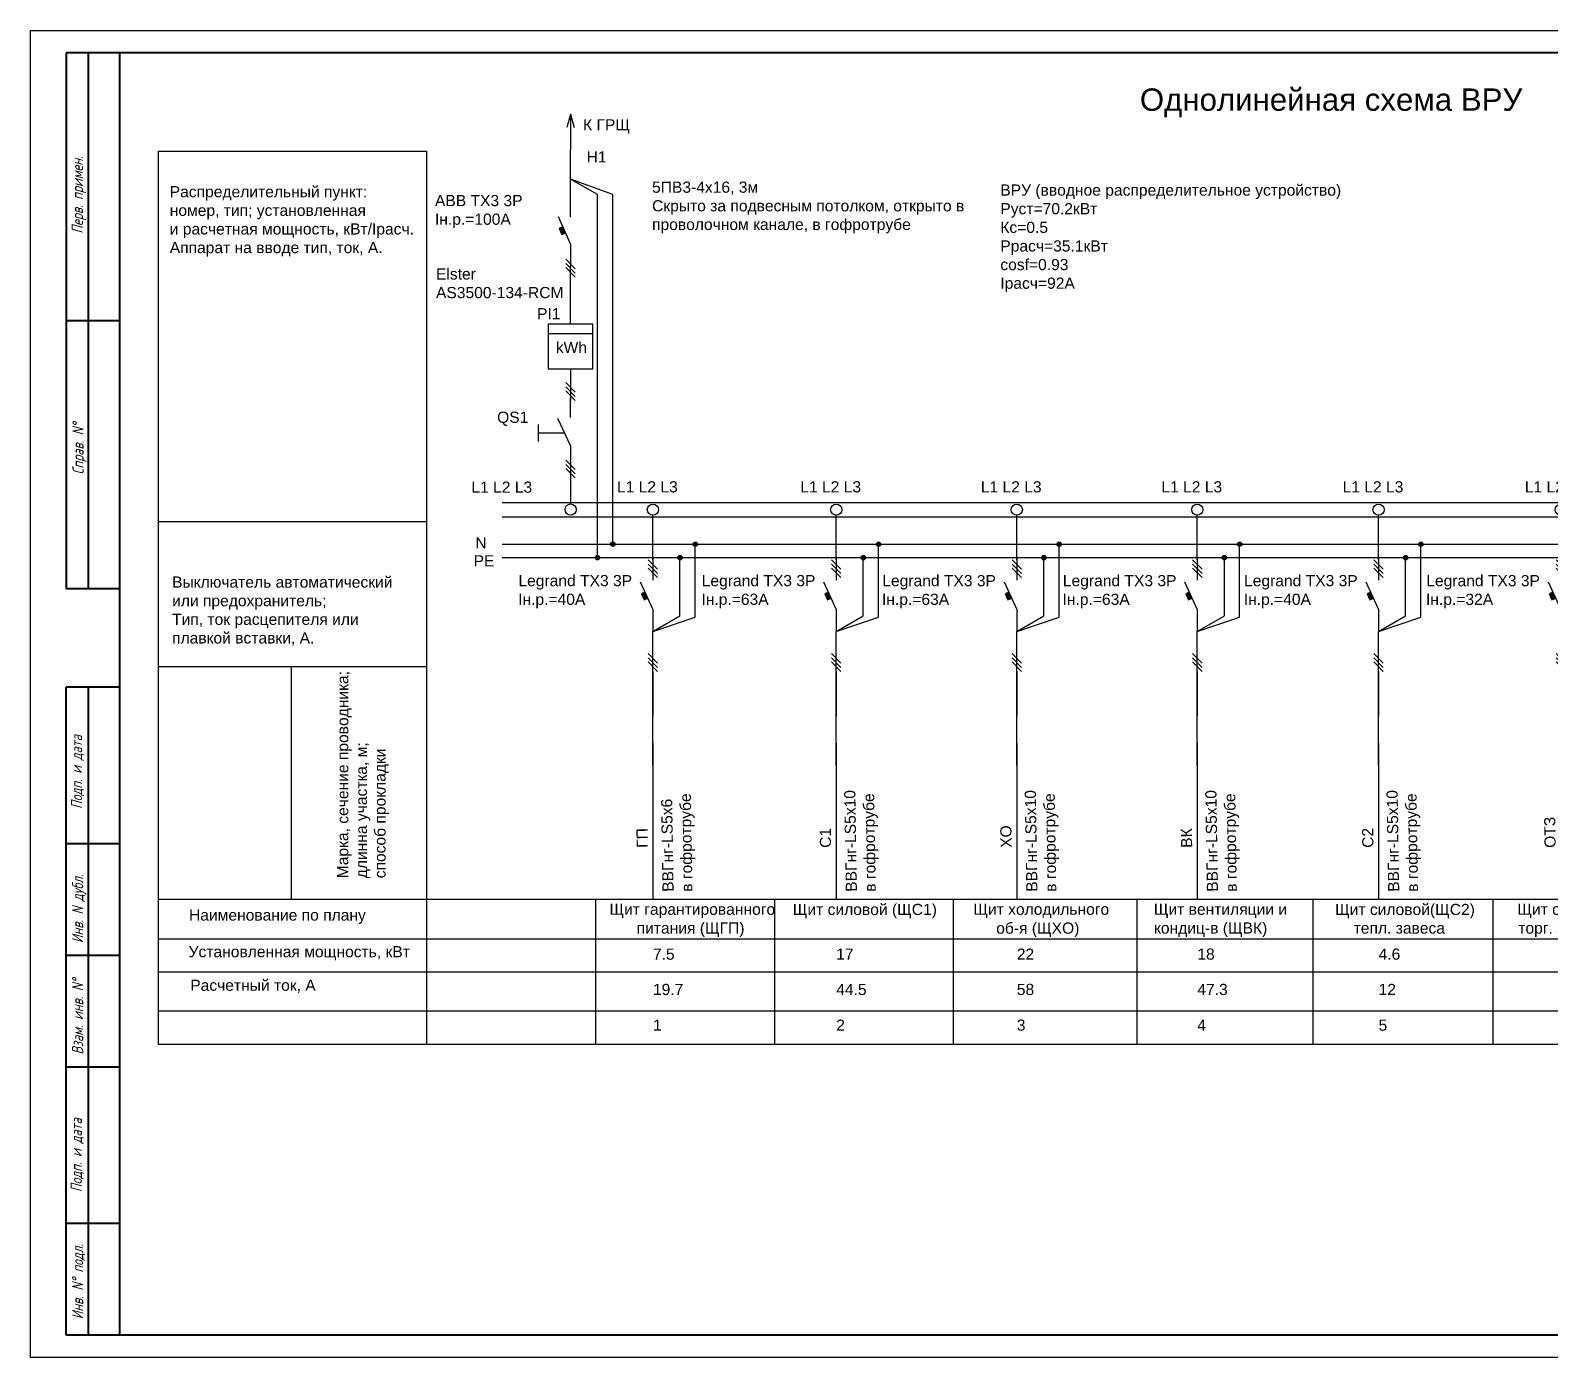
# Model space of a CAD drawing. Header units: millimetres. Extents: x 563 to 1193, y 352 to 649.
# Drawn here: x 562.9 to 903.1, y 351.7 to 648.7 of the extents above; entities that cross this region are included whole.
import ezdxf
from ezdxf.enums import TextEntityAlignment as Align

# ---------------------------------------------------------------- set-up
doc = ezdxf.new("R2010")
doc.units = ezdxf.units.MM
doc.layers.add('KONTUR', color=7, linetype='Continuous')
doc.layers.add('Основная', color=7, linetype='Continuous', lineweight=40)
doc.layers.add('текст', color=7, linetype='Continuous', lineweight=30)
doc.styles.get("Standard").update_dxf_attribs({"font": 'arial.ttf'})
doc.styles.add('стиль1', font='romans.shx', dxfattribs={"width": 0.75, "oblique": 15, "height": 3.5})

# ---------------------------------------------------------------- blocks, each defined once
blk = doc.blocks.new('*U2')
for p, q in [((-11.38, 1.63), (482.43, 1.63)), ((-11.38, -1.63), (482.43, -1.63)), ((-11.38, -7.75), (482.43, -7.73)), ((-11.38, -10.75), (482.43, -10.73))]:
    blk.add_line(p, q)
at = {"char_height": 2.5, "attachment_point": 1}
for s, insert in [('N', (-17.4, -6.18)), ('PE', (-17.78, -10.21))]:
    blk.add_mtext_dynamic_manual_height_columns(s, width=0.9388, gutter_width=12.5, heights=[0], dxfattribs=dict(at, insert=insert))
blk = doc.blocks.new('Стрелка')
for q in [(-0.83, 4.98), (0, 0), (0.83, 4.98), (0, 8)]:
    blk.add_line((0, 8), q)
blk = doc.blocks.new('счетчик')
for p, q in [((0, -7), (0, 0)), ((-5, -9.06), (5, -9.06)), ((0, -17), (0, -24))]:
    blk.add_line(p, q)
blk.add_lwpolyline([(-5, -17), (5, -17), (5, -7), (-5, -7)], close=True)
at = {"insert": (-3.31, -10.95), "char_height": 2.5, "attachment_point": 1}
blk.add_mtext_dynamic_manual_height_columns('kWh', width=3.7112, gutter_width=12.5, heights=[0], dxfattribs=at)
blk.add_attdef('PI', (-7.5, -5.9), '', height=2.5)
blk = doc.blocks.new('*U9')
h = blk.add_hatch(color=256)
h.dxf.hatch_style = 1
h.paths.add_polyline_path([(8.98, -7.75, 1), (9.98, -7.75, 1)])
h = blk.add_hatch(color=256)
h.dxf.hatch_style = 1
h.paths.add_polyline_path([(5.56, -10.75, 1), (6.56, -10.75, 1)])
h = blk.add_hatch(color=256)
h.dxf.hatch_style = 1
h.paths.add_polyline_path([(-1.74, -18.47), (-2.58, -18.86), (-1.97, -20.2), (-1.12, -19.81)])
for p, q in [((0, -11.25), (0, -1.25)), ((9.48, -24.08), (9.48, -8.25)), ((-1.06, -11.22), (1.06, -13.35)), ((-1.06, -12.2), (1.06, -14.32)), ((-1.06, -13.09), (1.06, -15.21)), ((0, -10.76), (0, -15.76)), ((6.06, -23.77), (6.06, -11.25)), ((0, -22.27), (-2.75, -16.27)), ((0, -22.27), (0, -27.27)), ((0, -27.27), (6.06, -23.77)), ((0, -27.27), (9.48, -24.08)), ((0.01, -41.25), (0, -27.27)), ((-1.06, -32.22), (1.06, -34.34)), ((-1.06, -33.2), (1.06, -35.32)), ((-1.06, -34.09), (1.06, -36.21)), ((0.01, -36.25), (0.01, -46.25)), ((0.01, -57.27), (0.01, -41.25)), ((0.01, -52.27), (0.01, -57.27)), ((0.01, -57.27), (0.01, -87.24))]:
    blk.add_line(p, q)
at = {"linetype": 'Continuous'}
for p, q in [((-1.72, -18.46), (-2.58, -18.86)), ((-2.58, -18.86), (-1.97, -20.2)), ((-1.97, -20.2), (-1.11, -19.81)), ((-1.97, -20.2), (-1.97, -20.2))]:
    blk.add_line(p, q, dxfattribs=at)
for centre, radius in [((0, 0), 1.25), ((9.48, -7.75), 0.5), ((6.06, -10.75), 0.5)]:
    blk.add_circle(centre, radius)
for tag, p in [('Подключение', (-8.04, 3.85)), ('Автомат_001', (-30.09, -17.14)), ('Автомат_002', (-30.16, -21.32)), ('Обозначение_001', (-9.72, -90.67)), ('Обозначение_002', (-9.45, -94.88)), ('ТокРасч', (0.01, -108.63)), ('Колонка', (0.01, -116.61))]:
    blk.add_attdef(tag, p, '', height=2.5)
for tag, p in [('Длина', (2.43, -53.61)), ('Маркер', (-3.63, -75.71)), ('Способ', (6.35, -85.54)), ('Марка', (2.14, -85.54))]:
    blk.add_attdef(tag, text='', height=2.5, rotation=90.9399).set_placement(p, align=Align.TOP_LEFT)
blk.add_attdef('Мощность', text='', height=2.5).set_placement((0.01, -98.22), align=Align.TOP_LEFT)
blk = doc.blocks.new('*U10')
h = blk.add_hatch(color=256)
h.dxf.hatch_style = 1
h.paths.add_polyline_path([(8.98, -7.75, 1), (9.98, -7.75, 1)])
h = blk.add_hatch(color=256)
h.dxf.hatch_style = 1
h.paths.add_polyline_path([(5.56, -10.75, 1), (6.56, -10.75, 1)])
h = blk.add_hatch(color=256)
h.dxf.hatch_style = 1
h.paths.add_polyline_path([(-1.74, -18.47), (-2.58, -18.86), (-1.97, -20.2), (-1.12, -19.81)])
for p, q in [((0, -11.25), (0, -1.25)), ((9.48, -24.08), (9.48, -8.25)), ((-1.06, -11.22), (1.06, -13.35)), ((-1.06, -12.2), (1.06, -14.32)), ((-1.06, -13.09), (1.06, -15.21)), ((0, -10.76), (0, -15.76)), ((6.06, -23.77), (6.06, -11.25)), ((0, -22.27), (-2.75, -16.27)), ((0, -22.27), (0, -27.27)), ((0, -27.27), (6.06, -23.77)), ((0, -27.27), (9.48, -24.08)), ((0.01, -41.25), (0, -27.27)), ((-1.06, -32.22), (1.06, -34.34)), ((-1.06, -33.2), (1.06, -35.32)), ((-1.06, -34.09), (1.06, -36.21)), ((0.01, -36.25), (0.01, -46.25)), ((0.01, -57.27), (0.01, -41.25)), ((0.01, -52.27), (0.01, -57.27)), ((0.01, -57.27), (0.01, -87.24))]:
    blk.add_line(p, q)
at = {"linetype": 'Continuous'}
for p, q in [((-1.72, -18.46), (-2.58, -18.86)), ((-2.58, -18.86), (-1.97, -20.2)), ((-1.97, -20.2), (-1.11, -19.81)), ((-1.97, -20.2), (-1.97, -20.2))]:
    blk.add_line(p, q, dxfattribs=at)
for centre, radius in [((0, 0), 1.25), ((9.48, -7.75), 0.5), ((6.06, -10.75), 0.5)]:
    blk.add_circle(centre, radius)
for tag, p in [('Подключение', (-8.04, 3.85)), ('Автомат_001', (-30.09, -17.14)), ('Автомат_002', (-30.16, -21.32)), ('Обозначение_001', (-9.72, -90.67)), ('Обозначение_002', (-9.45, -94.88)), ('ТокРасч', (0.01, -108.63)), ('Колонка', (0.01, -116.61))]:
    blk.add_attdef(tag, p, '', height=2.5)
for tag, p in [('Длина', (2.43, -53.61)), ('Маркер', (-3.63, -75.71)), ('Способ', (6.35, -85.54)), ('Марка', (2.14, -85.54))]:
    blk.add_attdef(tag, text='', height=2.5, rotation=90.9399).set_placement(p, align=Align.TOP_LEFT)
blk.add_attdef('Мощность', text='', height=2.5).set_placement((0.01, -98.22), align=Align.TOP_LEFT)
blk = doc.blocks.new('*U14')
h = blk.add_hatch(color=256)
h.dxf.hatch_style = 1
h.paths.add_polyline_path([(8.98, -7.75, 1), (9.98, -7.75, 1)])
h = blk.add_hatch(color=256)
h.dxf.hatch_style = 1
h.paths.add_polyline_path([(5.56, -10.75, 1), (6.56, -10.75, 1)])
h = blk.add_hatch(color=256)
h.dxf.hatch_style = 1
h.paths.add_polyline_path([(-1.74, -18.47), (-2.58, -18.86), (-1.97, -20.2), (-1.12, -19.81)])
for p, q in [((0, -11.25), (0, -1.25)), ((9.48, -24.08), (9.48, -8.25)), ((-1.06, -11.22), (1.06, -13.35)), ((-1.06, -12.2), (1.06, -14.32)), ((-1.06, -13.09), (1.06, -15.21)), ((0, -10.76), (0, -15.76)), ((6.06, -23.77), (6.06, -11.25)), ((0, -22.27), (-2.75, -16.27)), ((0, -22.27), (0, -27.27)), ((0, -27.27), (6.06, -23.77)), ((0, -27.27), (9.48, -24.08)), ((0.01, -41.25), (0, -27.27)), ((-1.06, -32.22), (1.06, -34.34)), ((-1.06, -33.2), (1.06, -35.32)), ((-1.06, -34.09), (1.06, -36.21)), ((0.01, -36.25), (0.01, -46.25)), ((0.01, -57.27), (0.01, -41.25)), ((0.01, -52.27), (0.01, -57.27)), ((0.01, -57.27), (0.01, -87.24))]:
    blk.add_line(p, q)
at = {"linetype": 'Continuous'}
for p, q in [((-1.72, -18.46), (-2.58, -18.86)), ((-2.58, -18.86), (-1.97, -20.2)), ((-1.97, -20.2), (-1.11, -19.81)), ((-1.97, -20.2), (-1.97, -20.2))]:
    blk.add_line(p, q, dxfattribs=at)
for centre, radius in [((0, 0), 1.25), ((9.48, -7.75), 0.5), ((6.06, -10.75), 0.5)]:
    blk.add_circle(centre, radius)
for tag, p in [('Подключение', (-8.04, 3.85)), ('Автомат_001', (-30.09, -17.14)), ('Автомат_002', (-30.16, -21.32)), ('Обозначение_001', (-9.72, -90.67)), ('Обозначение_002', (-9.45, -94.88)), ('ТокРасч', (0.01, -108.63)), ('Колонка', (0.01, -116.61))]:
    blk.add_attdef(tag, p, '', height=2.5)
for tag, p in [('Длина', (2.43, -53.61)), ('Маркер', (-3.63, -75.71)), ('Способ', (6.35, -85.54)), ('Марка', (2.14, -85.54))]:
    blk.add_attdef(tag, text='', height=2.5, rotation=90.9399).set_placement(p, align=Align.TOP_LEFT)
blk.add_attdef('Мощность', text='', height=2.5).set_placement((0.01, -98.22), align=Align.TOP_LEFT)
blk = doc.blocks.new('*U33')
h = blk.add_hatch(color=256)
h.dxf.hatch_style = 1
h.paths.add_polyline_path([(8.98, -7.75, 1), (9.98, -7.75, 1)])
h = blk.add_hatch(color=256)
h.dxf.hatch_style = 1
h.paths.add_polyline_path([(5.56, -10.75, 1), (6.56, -10.75, 1)])
h = blk.add_hatch(color=256)
h.dxf.hatch_style = 1
h.paths.add_polyline_path([(-1.74, -18.47), (-2.58, -18.86), (-1.97, -20.2), (-1.12, -19.81)])
for p, q in [((0, -11.25), (0, -1.25)), ((9.48, -24.08), (9.48, -8.25)), ((-1.06, -11.22), (1.06, -13.35)), ((-1.06, -12.2), (1.06, -14.32)), ((-1.06, -13.09), (1.06, -15.21)), ((0, -10.76), (0, -15.76)), ((6.06, -23.77), (6.06, -11.25)), ((0, -22.27), (-2.75, -16.27)), ((0, -22.27), (0, -27.27)), ((0, -27.27), (6.06, -23.77)), ((0, -27.27), (9.48, -24.08)), ((0.01, -41.25), (0, -27.27)), ((-1.06, -32.22), (1.06, -34.34)), ((-1.06, -33.2), (1.06, -35.32)), ((-1.06, -34.09), (1.06, -36.21)), ((0.01, -36.25), (0.01, -46.25)), ((0.01, -57.27), (0.01, -41.25)), ((0.01, -52.27), (0.01, -57.27)), ((0.01, -57.27), (0.01, -87.24))]:
    blk.add_line(p, q)
at = {"linetype": 'Continuous'}
for p, q in [((-1.72, -18.46), (-2.58, -18.86)), ((-2.58, -18.86), (-1.97, -20.2)), ((-1.97, -20.2), (-1.11, -19.81)), ((-1.97, -20.2), (-1.97, -20.2))]:
    blk.add_line(p, q, dxfattribs=at)
for centre, radius in [((0, 0), 1.25), ((9.48, -7.75), 0.5), ((6.06, -10.75), 0.5)]:
    blk.add_circle(centre, radius)
for tag, p in [('Подключение', (-8.04, 3.85)), ('Автомат_001', (-30.09, -17.14)), ('Автомат_002', (-30.16, -21.32)), ('Обозначение_001', (-9.72, -90.67)), ('Обозначение_002', (-9.45, -94.88)), ('ТокРасч', (0.01, -108.63)), ('Колонка', (0.01, -116.61))]:
    blk.add_attdef(tag, p, '', height=2.5)
for tag, p in [('Длина', (2.43, -53.61)), ('Маркер', (-3.63, -75.71)), ('Способ', (6.35, -85.54)), ('Марка', (2.14, -85.54))]:
    blk.add_attdef(tag, text='', height=2.5, rotation=90.9399).set_placement(p, align=Align.TOP_LEFT)
blk.add_attdef('Мощность', text='', height=2.5).set_placement((0.01, -98.22), align=Align.TOP_LEFT)
blk = doc.blocks.new('*U38')
h = blk.add_hatch(color=256)
h.dxf.hatch_style = 1
h.paths.add_polyline_path([(8.98, -7.75, 1), (9.98, -7.75, 1)])
h = blk.add_hatch(color=256)
h.dxf.hatch_style = 1
h.paths.add_polyline_path([(5.56, -10.75, 1), (6.56, -10.75, 1)])
h = blk.add_hatch(color=256)
h.dxf.hatch_style = 1
h.paths.add_polyline_path([(-1.74, -18.47), (-2.58, -18.86), (-1.97, -20.2), (-1.12, -19.81)])
for p, q in [((0, -11.25), (0, -1.25)), ((9.48, -24.08), (9.48, -8.25)), ((-1.06, -11.22), (1.06, -13.35)), ((-1.06, -12.2), (1.06, -14.32)), ((-1.06, -13.09), (1.06, -15.21)), ((0, -10.76), (0, -15.76)), ((6.06, -23.77), (6.06, -11.25)), ((0, -22.27), (-2.75, -16.27)), ((0, -22.27), (0, -27.27)), ((0, -27.27), (6.06, -23.77)), ((0, -27.27), (9.48, -24.08)), ((0.01, -41.25), (0, -27.27)), ((-1.06, -32.22), (1.06, -34.34)), ((-1.06, -33.2), (1.06, -35.32)), ((-1.06, -34.09), (1.06, -36.21)), ((0.01, -36.25), (0.01, -46.25)), ((0.01, -57.27), (0.01, -41.25)), ((0.01, -52.27), (0.01, -57.27)), ((0.01, -57.27), (0.01, -87.24))]:
    blk.add_line(p, q)
at = {"linetype": 'Continuous'}
for p, q in [((-1.72, -18.46), (-2.58, -18.86)), ((-2.58, -18.86), (-1.97, -20.2)), ((-1.97, -20.2), (-1.11, -19.81)), ((-1.97, -20.2), (-1.97, -20.2))]:
    blk.add_line(p, q, dxfattribs=at)
for centre, radius in [((0, 0), 1.25), ((9.48, -7.75), 0.5), ((6.06, -10.75), 0.5)]:
    blk.add_circle(centre, radius)
for tag, p in [('Подключение', (-8.04, 3.85)), ('Автомат_001', (-30.09, -17.14)), ('Автомат_002', (-30.16, -21.32)), ('Обозначение_001', (-9.72, -90.67)), ('Обозначение_002', (-9.45, -94.88)), ('ТокРасч', (0.01, -108.63)), ('Колонка', (0.01, -116.61))]:
    blk.add_attdef(tag, p, '', height=2.5)
for tag, p in [('Длина', (2.43, -53.61)), ('Маркер', (-3.63, -75.71)), ('Способ', (6.35, -85.54)), ('Марка', (2.14, -85.54))]:
    blk.add_attdef(tag, text='', height=2.5, rotation=90.9399).set_placement(p, align=Align.TOP_LEFT)
blk.add_attdef('Мощность', text='', height=2.5).set_placement((0.01, -98.22), align=Align.TOP_LEFT)
blk = doc.blocks.new('*U43')
h = blk.add_hatch(color=256)
h.dxf.hatch_style = 1
h.paths.add_polyline_path([(8.98, -7.75, 1), (9.98, -7.75, 1)])
h = blk.add_hatch(color=256)
h.dxf.hatch_style = 1
h.paths.add_polyline_path([(5.56, -10.75, 1), (6.56, -10.75, 1)])
h = blk.add_hatch(color=256)
h.dxf.hatch_style = 1
h.paths.add_polyline_path([(-1.74, -18.47), (-2.58, -18.86), (-1.97, -20.2), (-1.12, -19.81)])
for p, q in [((0, -11.25), (0, -1.25)), ((9.48, -24.08), (9.48, -8.25)), ((-1.06, -11.22), (1.06, -13.35)), ((-1.06, -12.2), (1.06, -14.32)), ((-1.06, -13.09), (1.06, -15.21)), ((0, -10.76), (0, -15.76)), ((6.06, -23.77), (6.06, -11.25)), ((0, -22.27), (-2.75, -16.27)), ((0, -22.27), (0, -27.27)), ((0, -27.27), (6.06, -23.77)), ((0, -27.27), (9.48, -24.08)), ((0.01, -41.25), (0, -27.27)), ((-1.06, -32.22), (1.06, -34.34)), ((-1.06, -33.2), (1.06, -35.32)), ((-1.06, -34.09), (1.06, -36.21)), ((0.01, -36.25), (0.01, -46.25)), ((0.01, -57.27), (0.01, -41.25)), ((0.01, -52.27), (0.01, -57.27)), ((0.01, -57.27), (0.01, -87.24))]:
    blk.add_line(p, q)
at = {"linetype": 'Continuous'}
for p, q in [((-1.72, -18.46), (-2.58, -18.86)), ((-2.58, -18.86), (-1.97, -20.2)), ((-1.97, -20.2), (-1.11, -19.81)), ((-1.97, -20.2), (-1.97, -20.2))]:
    blk.add_line(p, q, dxfattribs=at)
for centre, radius in [((0, 0), 1.25), ((9.48, -7.75), 0.5), ((6.06, -10.75), 0.5)]:
    blk.add_circle(centre, radius)
for tag, p in [('Подключение', (-8.04, 3.85)), ('Автомат_001', (-30.09, -17.14)), ('Автомат_002', (-30.16, -21.32)), ('Обозначение_001', (-9.72, -90.67)), ('Обозначение_002', (-9.45, -94.88)), ('ТокРасч', (0.01, -108.63)), ('Колонка', (0.01, -116.61))]:
    blk.add_attdef(tag, p, '', height=2.5)
for tag, p in [('Длина', (2.43, -53.61)), ('Маркер', (-3.63, -75.71)), ('Способ', (6.35, -85.54)), ('Марка', (2.14, -85.54))]:
    blk.add_attdef(tag, text='', height=2.5, rotation=90.9399).set_placement(p, align=Align.TOP_LEFT)
blk.add_attdef('Мощность', text='', height=2.5).set_placement((0.01, -98.22), align=Align.TOP_LEFT)

msp = doc.modelspace()

# ---------------------------------------------------------------- hatches: boundary and pattern name
h = msp.add_hatch(color=256)
h.dxf.hatch_style = 1
h.paths.add_polyline_path([(682.07, 604.79), (681.23, 604.4), (681.84, 603.05), (682.69, 603.44)])
h = msp.add_hatch(color=256)
h.dxf.hatch_style = 1
h.paths.add_polyline_path([(693.74, 533.76, 1), (692.74, 533.76, 1)])
h = msp.add_hatch(color=256)
h.dxf.hatch_style = 1
h.paths.add_polyline_path([(690.32, 530.76, 1), (689.32, 530.76, 1)])

# ---------------------------------------------------------------- linework, layer by layer
for p, q in [((591.57, 421.77), (591.57, 621.72)), ((591.57, 621.72), (651.57, 621.72)), ((651.57, 621.72), (651.57, 421.77)), ((683.81, 607.01), (683.81, 622.01)), ((689.82, 612.01), (683.81, 615.48)), ((693.24, 612.01), (683.81, 615.48)), ((689.83, 530.76), (689.82, 612.01)), ((693.24, 533.76), (693.24, 612.01)), ((683.81, 600.99), (681.07, 606.99)), ((683.81, 600.99), (683.81, 595.99)), ((682.75, 597.53), (684.87, 595.4)), ((682.75, 596.55), (684.87, 594.43)), ((682.75, 595.66), (684.87, 593.53)), ((683.81, 589.99), (683.81, 595.99)), ((682.75, 569.93), (684.87, 567.8)), ((682.75, 568.95), (684.87, 566.83)), ((682.75, 568.06), (684.87, 565.94)), ((683.81, 562.14), (683.81, 566.5)), ((683.81, 555.82), (680.96, 561.9)), ((676.59, 560.55), (676.59, 556.77)), ((676.59, 558.66), (682.46, 558.7)), ((683.81, 555.82), (683.81, 542.77)), ((682.75, 552.59), (684.87, 550.47)), ((682.75, 551.61), (684.87, 549.49)), ((682.75, 550.72), (684.87, 548.6)), ((591.57, 538.84), (651.57, 538.84)), ((591.54, 506.43), (651.51, 506.43)), ((621.29, 506.33), (621.29, 454.27)), ((651.57, 454.27), (591.57, 454.27)), ((1176.08, 454.27), (651.57, 454.27)), ((689.4, 454.27), (689.4, 421.77)), ((729.4, 454.27), (729.4, 421.77)), ((769.4, 454.27), (769.4, 421.77)), ((810.54, 454.27), (810.54, 421.77)), ((849.87, 454.27), (849.87, 421.77)), ((890.16, 454.27), (890.16, 421.77)), ((1176.08, 445.34), (591.57, 445.34)), ((1176.08, 438.02), (591.57, 437.99)), ((1176.08, 429.27), (591.57, 429.27)), ((1176.08, 421.77), (591.57, 421.77))]:
    msp.add_line(p, q)
at = {"linetype": 'Continuous'}
for p, q in [((682.09, 604.8), (681.23, 604.4)), ((681.23, 604.4), (681.84, 603.05)), ((681.84, 603.05), (682.7, 603.45)), ((681.84, 603.05), (681.84, 603.05))]:
    msp.add_line(p, q, dxfattribs=at)
for centre, radius in [((683.81, 541.52), 1.25), ((693.24, 533.76), 0.5), ((689.82, 530.76), 0.5)]:
    msp.add_circle(centre, radius)
at = {"layer": 'KONTUR'}
for p, q in [((562.93, 351.74), (562.93, 648.74)), ((562.93, 648.74), (1192.93, 648.74)), ((1192.93, 351.74), (562.93, 351.74))]:
    msp.add_line(p, q, dxfattribs=at)
at = {"layer": 'Основная'}
for p, q in [((570.93, 643.74), (570.93, 523.74)), ((1187.93, 643.74), (570.93, 643.74)), ((575.93, 523.74), (575.93, 643.74)), ((582.93, 396.74), (582.93, 643.74)), ((582.93, 583.74), (570.93, 583.74)), ((582.93, 523.74), (570.93, 523.74)), ((570.93, 356.74), (570.93, 501.74)), ((582.93, 501.74), (570.93, 501.74)), ((575.93, 356.74), (575.93, 501.74)), ((582.93, 466.74), (570.93, 466.74)), ((582.93, 441.74), (570.93, 441.74)), ((582.93, 416.74), (570.93, 416.74)), ((582.93, 356.74), (582.93, 396.74)), ((582.93, 381.74), (570.93, 381.74)), ((1187.93, 356.74), (570.93, 356.74))]:
    msp.add_line(p, q, dxfattribs=at)

# ---------------------------------------------------------------- block references
for name, p in [('Стрелка', (683.81, 622.01)), ('*U2', (679.9, 541.5))]:
    msp.add_blockref(name, p)
msp.add_blockref('счетчик', (683.81, 589.99)).add_auto_attribs({'PI': 'PI1'})
ref = msp.add_blockref('*U9', (702.23, 541.5))
ref.add_attrib('Подключение', 'L1 L2 L3', (694.19, 545.35), dxfattribs={"height": 2.5})
ref.add_attrib('Автомат_001', 'Legrand TX3 3P', (672.14, 524.36), dxfattribs={"height": 2.5})
ref.add_attrib('Маркер', 'ГП', dxfattribs={"height": 2.5, "rotation": 90.9399}).set_placement((698.6, 465.79), align=Align.TOP_LEFT)
ref.add_attrib('Марка', 'ВВГнг-LS5x6', dxfattribs={"height": 2.5, "rotation": 90.9399}).set_placement((704.38, 455.96), align=Align.TOP_LEFT)
ref.add_attrib('Способ', 'в гофротрубе', dxfattribs={"height": 2.5, "rotation": 90.9399}).set_placement((708.58, 455.96), align=Align.TOP_LEFT)
ref.add_attrib('Обозначение_001', 'Щит гарантированного', (692.51, 450.83), dxfattribs={"height": 2.5})
ref.add_attrib('Мощность', '7.5', dxfattribs={"height": 2.5}).set_placement((702.24, 443.28), align=Align.TOP_LEFT)
ref.add_attrib('ТокРасч', '19.7', (702.24, 432.88), dxfattribs={"height": 2.5})
ref.add_attrib('Колонка', '1', (702.24, 424.89), dxfattribs={"height": 2.5})
ref.add_attrib('Автомат_002', 'Iн.р.=40А', (672.07, 520.18), dxfattribs={"height": 2.5})
ref.add_attrib('Обозначение_002', '      питания (ЩГП)', (692.78, 446.62), dxfattribs={"height": 2.5})
ref = msp.add_blockref('*U10', (743.25, 541.5))
ref.add_attrib('Подключение', 'L1 L2 L3', (735.21, 545.35), dxfattribs={"height": 2.5})
ref.add_attrib('Автомат_001', 'Legrand TX3 3P', (713.16, 524.36), dxfattribs={"height": 2.5})
ref.add_attrib('Маркер', 'С1', dxfattribs={"height": 2.5, "rotation": 90.9399}).set_placement((739.61, 465.79), align=Align.TOP_LEFT)
ref.add_attrib('Марка', 'ВВГнг-LS5x10', dxfattribs={"height": 2.5, "rotation": 90.9399}).set_placement((745.39, 455.96), align=Align.TOP_LEFT)
ref.add_attrib('Способ', 'в гофротрубе', dxfattribs={"height": 2.5, "rotation": 90.9399}).set_placement((749.6, 455.96), align=Align.TOP_LEFT)
ref.add_attrib('Обозначение_001', 'Щит силовой (ЩС1)', (733.53, 450.78), dxfattribs={"height": 2.5})
ref.add_attrib('Мощность', '17', dxfattribs={"height": 2.5}).set_placement((743.25, 443.28), align=Align.TOP_LEFT)
ref.add_attrib('ТокРасч', '44.5', (743.25, 432.88), dxfattribs={"height": 2.5})
ref.add_attrib('Колонка', '2', (743.25, 424.89), dxfattribs={"height": 2.5})
ref.add_attrib('Автомат_002', 'Iн.р.=63А', (713.09, 520.18), dxfattribs={"height": 2.5})
ref = msp.add_blockref('*U33', (783.65, 541.5))
ref.add_attrib('Подключение', 'L1 L2 L3', (775.61, 545.35), dxfattribs={"height": 2.5})
ref.add_attrib('Автомат_001', 'Legrand TX3 3P', (753.56, 524.36), dxfattribs={"height": 2.5})
ref.add_attrib('Маркер', 'ХО', dxfattribs={"height": 2.5, "rotation": 90.9399}).set_placement((780.02, 465.79), align=Align.TOP_LEFT)
ref.add_attrib('Марка', 'ВВГнг-LS5x10', dxfattribs={"height": 2.5, "rotation": 90.9399}).set_placement((785.79, 455.96), align=Align.TOP_LEFT)
ref.add_attrib('Способ', 'в гофротрубе', dxfattribs={"height": 2.5, "rotation": 90.9399}).set_placement((790, 455.96), align=Align.TOP_LEFT)
ref.add_attrib('Обозначение_001', 'Щит холодильного', (773.93, 450.83), dxfattribs={"height": 2.5})
ref.add_attrib('Мощность', '22', dxfattribs={"height": 2.5}).set_placement((783.66, 443.28), align=Align.TOP_LEFT)
ref.add_attrib('ТокРасч', '58', (783.66, 432.88), dxfattribs={"height": 2.5})
ref.add_attrib('Колонка', '3', (783.66, 424.89), dxfattribs={"height": 2.5})
ref.add_attrib('Автомат_002', 'Iн.р.=63А', (753.49, 520.18), dxfattribs={"height": 2.5})
ref.add_attrib('Обозначение_002', '     об-я (ЩХО)', (774.2, 446.6), dxfattribs={"height": 2.5})
ref = msp.add_blockref('*U38', (824.04, 541.5))
ref.add_attrib('Подключение', 'L1 L2 L3', (816.01, 545.35), dxfattribs={"height": 2.5})
ref.add_attrib('Автомат_001', 'Legrand TX3 3P', (793.96, 524.36), dxfattribs={"height": 2.5})
ref.add_attrib('Маркер', 'ВК', dxfattribs={"height": 2.5, "rotation": 90.9399}).set_placement((820.41, 465.79), align=Align.TOP_LEFT)
ref.add_attrib('Марка', 'ВВГнг-LS5x10', dxfattribs={"height": 2.5, "rotation": 90.9399}).set_placement((826.19, 455.96), align=Align.TOP_LEFT)
ref.add_attrib('Способ', 'в гофротрубе', dxfattribs={"height": 2.5, "rotation": 90.9399}).set_placement((830.4, 455.96), align=Align.TOP_LEFT)
ref.add_attrib('Обозначение_001', 'Щит вентиляции и', (814.32, 450.83), dxfattribs={"height": 2.5})
ref.add_attrib('Мощность', '18', dxfattribs={"height": 2.5}).set_placement((824.05, 443.28), align=Align.TOP_LEFT)
ref.add_attrib('ТокРасч', '47.3', (824.05, 432.88), dxfattribs={"height": 2.5})
ref.add_attrib('Колонка', '4', (824.05, 424.89), dxfattribs={"height": 2.5})
ref.add_attrib('Автомат_002', 'Iн.р.=63А', (793.89, 520.18), dxfattribs={"height": 2.5})
ref.add_attrib('Обозначение_002', 'кондиц-в (ЩВК)', (814.37, 446.62), dxfattribs={"height": 2.5})
ref = msp.add_blockref('*U43', (864.6, 541.5))
ref.add_attrib('Подключение', 'L1 L2 L3', (856.56, 545.35), dxfattribs={"height": 2.5})
ref.add_attrib('Автомат_001', 'Legrand TX3 3P', (834.51, 524.36), dxfattribs={"height": 2.5})
ref.add_attrib('Маркер', 'С2', dxfattribs={"height": 2.5, "rotation": 90.9399}).set_placement((860.97, 465.79), align=Align.TOP_LEFT)
ref.add_attrib('Марка', 'ВВГнг-LS5x10', dxfattribs={"height": 2.5, "rotation": 90.9399}).set_placement((866.74, 455.96), align=Align.TOP_LEFT)
ref.add_attrib('Способ', 'в гофротрубе', dxfattribs={"height": 2.5, "rotation": 90.9399}).set_placement((870.95, 455.96), align=Align.TOP_LEFT)
ref.add_attrib('Обозначение_001', 'Щит силовой(ЩС2)', (854.88, 450.78), dxfattribs={"height": 2.5})
ref.add_attrib('Мощность', '4.6', dxfattribs={"height": 2.5}).set_placement((864.61, 443.28), align=Align.TOP_LEFT)
ref.add_attrib('ТокРасч', '12', (864.61, 432.88), dxfattribs={"height": 2.5})
ref.add_attrib('Колонка', '5', (864.61, 424.89), dxfattribs={"height": 2.5})
ref.add_attrib('Автомат_002', 'Iн.р.=40А', (834.44, 520.18), dxfattribs={"height": 2.5})
ref.add_attrib('Обозначение_002', '    тепл. завеса', (855.15, 446.62), dxfattribs={"height": 2.5})
ref = msp.add_blockref('*U14', (905.38, 541.5))
ref.add_attrib('Подключение', 'L1 L2 L3', (897.34, 545.35), dxfattribs={"height": 2.5})
ref.add_attrib('Автомат_001', 'Legrand TX3 3P', (875.29, 524.36), dxfattribs={"height": 2.5})
ref.add_attrib('Маркер', 'ОТЗ', dxfattribs={"height": 2.5, "rotation": 90.9399}).set_placement((901.75, 465.79), align=Align.TOP_LEFT)
ref.add_attrib('Марка', 'ВВГнг-LS5x4', dxfattribs={"height": 2.5, "rotation": 90.9399}).set_placement((907.52, 455.96), align=Align.TOP_LEFT)
ref.add_attrib('Способ', 'в гофротрубе', dxfattribs={"height": 2.5, "rotation": 90.9399}).set_placement((911.73, 455.96), align=Align.TOP_LEFT)
ref.add_attrib('Обозначение_001', 'Щит освещения', (895.66, 450.83), dxfattribs={"height": 2.5})
ref.add_attrib('Мощность', '6.8', dxfattribs={"height": 2.5}).set_placement((905.39, 443.28), align=Align.TOP_LEFT)
ref.add_attrib('ТокРасч', '18', (905.39, 432.88), dxfattribs={"height": 2.5})
ref.add_attrib('Колонка', '6', (905.39, 424.89), dxfattribs={"height": 2.5})
ref.add_attrib('Автомат_002', 'Iн.р.=32А', (875.22, 520.18), dxfattribs={"height": 2.5})
ref.add_attrib('Обозначение_002', 'торг. зала (ЩОТЗ)', (895.87, 446.62), dxfattribs={"height": 2.5})

# ---------------------------------------------------------------- texts
at = {"attachment_point": 1}
for s, width, heights, insert, char_height in [('Однолинейная схема ВРУ', 106.257, [0], (811.19, 635.75), 5), ('К ГРЩ', 15.8143, [0], (686.6, 628.86), 2.5), ('Н1', 5.5766, [0], (687.39, 621.7), 2.5), ('Распределительный пункт:\\Pномер, тип; установленная\\Pи расчетная мощность, кВт/Iрасч. Аппарат на вводе тип, ток, А.', 55.2331, [0], (594.11, 613.9), 2.5), ('5ПВ3-4х16, 3м\\PСкрыто за подвесным потолком, открыто в проволочном канале, в гофротрубе', 72.1047, [0], (702.04, 614.91), 2.5), ('ВРУ (вводное распределительное устройство)\\PPуст=70.2кВт\\PКс=0.5\\PРрасч=35.1кВт\\Pcosf=0.93\\PIрасч=92A', 76.2601, [0], (779.97, 614.26), 2.5), ('ABB TX3 3P\\PIн.р.=100А', 27.1918, [0], (653.46, 611.91), 2.5), ('Elster \\PAS3500-134-RCM', 29.0406, [7.42], (653.69, 595.49), 2.5), ('QS1', 8.5657, [0], (667.37, 563.42), 2.5), ('L1 L2 L3', 15.1871, [0], (661.61, 547.78), 2.5), ('Выключатель автоматический\\Pили предохранитель;\\PТип, ток расцепителя или\\Pплавкой вставки, А.', 49.8574, [0], (594.64, 526.54), 2.5), ('Наименование по плану', 47.5, [0], (598.42, 452.03), 2.5), ('Установленная мощность, кВт', 50, [0], (598.33, 443.83), 2.5), ('Расчетный ток, А', 50, [0], (598.7, 436.32), 2.5)]:
    msp.add_mtext_dynamic_manual_height_columns(s, width=width, gutter_width=12.5, heights=heights, dxfattribs=dict(at, insert=insert, char_height=char_height))
at = {"insert": (631.57, 459), "char_height": 2.5, "attachment_point": 1, "rotation": 90}
msp.add_mtext_dynamic_manual_height_columns('Марка, сечение проводника;\\Pдлинна участка, м; \\Pспособ прокладки', width=46.8328, gutter_width=12.5, heights=[0], dxfattribs=at)
at = {"layer": 'текст', "style": 'стиль1', "oblique": 15, "width": 0.75}
for s, p in [('Перв. примен.', (574.69, 603.25)), ('Справ. N%%d', (574.84, 549.37)), ('Подп. и дата', (574.51, 474.51)), ('Инв. N дубл.', (574.75, 444.49)), ('Взам. инв. N%%d', (574.75, 419.56)), ('Подп. и дата', (574.46, 388.77)), ('Инв. N%%d подл.', (574.75, 360.31))]:
    msp.add_text(s, height=2.5, rotation=90, dxfattribs=at).set_placement(p)

doc.saveas('drawing.dxf')
